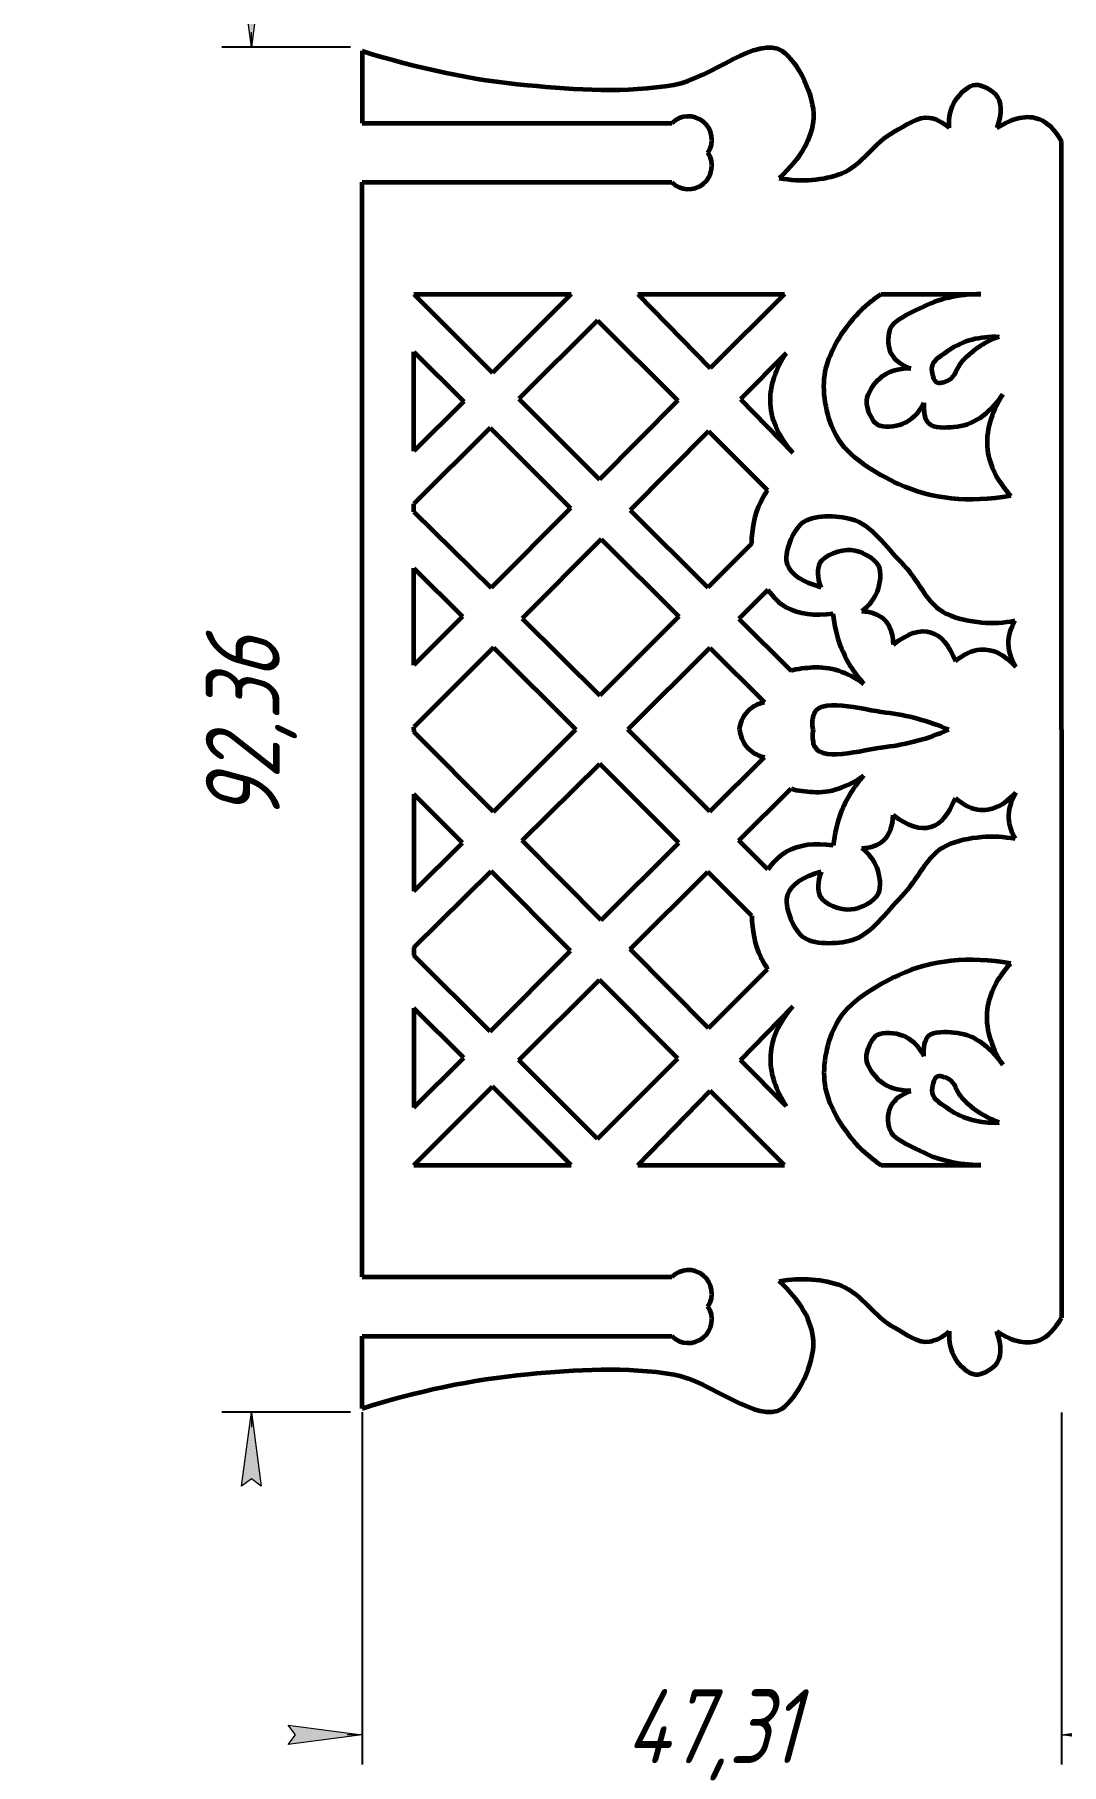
# Model space of a CAD drawing. Header units: millimetres. Extents: x -446 to 69, y -171 to 180.
# Drawn here: x -446.1 to -376.6, y -77.3 to 39.7 of the extents above; entities that cross this region are included whole.
import ezdxf

# ---------------------------------------------------------------- set-up
doc = ezdxf.new("R2010")
doc.units = ezdxf.units.MM
for name, pattern in [('K5LT32775', [0]), ('K5LT32776', [0]), ('K5LT_THIN', [0])]:
    doc.linetypes.add(name, pattern=pattern)
doc.styles.add('KDIMTEXTSTYLE', font='GOST_AU.SHX', dxfattribs={"width": 0.96, "oblique": 15, "height": 5})
doc.dimstyles.new('KDIMSTYLE (1.00)', dxfattribs={"dimtxt": 5, "dimasz": 1, "dimexe": 2, "dimexo": 0, "dimgap": 1, "dimtad": 1, "dimtxsty": 'KDIMTEXTSTYLE', "dimsah": 1, "dimcen": 0, "dimdle": 1, "dimadec": 0, "dimazin": 0, "dimtfac": 0.667, "dimtmove": 0, "dimatfit": 3, "dimfxl": 1, "dimtvp": 1, "dimtolj": 1, "dimtzin": 0, "dimarcsym": 0})

# ---------------------------------------------------------------- blocks, each defined once
blk = doc.blocks.new('KDIMARROW_01')
blk.add_hatch(color=0).paths.add_polyline_path([(0, 0), (-5, 0.658262491226197), (-4.5, 6e-16), (-5, -0.6582624912261956)])
at = {"color": 0, "linetype": 'K5LT_THIN', "lineweight": 18}
for p, q in [((-4.5, 6e-16), (-5, 0.658262491226197)), ((-5, 0.658262491226197), (0, 0)), ((0, 0), (-5, -0.6582624912261956)), ((-5, -0.6582624912261956), (-4.5, 6e-16)), ((0, 0), (-1, 0))]:
    blk.add_line(p, q, dxfattribs=at)

msp = doc.modelspace()

# ---------------------------------------------------------------- linework, layer by layer
at = {"color": 30, "linetype": 'K5LT32776', "lineweight": 60, "true_color": 0xff8000}
for p, q in [((-423.9552850152681, 38.64991523648727), (-423.9552850152735, 33.75361099865108)), ((-423.9552850152735, 33.75361099865108), (-403.0000653999339, 33.75361099865106)), ((-376.6487118112256, -7.276293302733336), (-376.6487118112256, 32.51482882875661)), ((-423.9552850152735, 29.75361099865108), (-403.000065399934, 29.75361099865106)), ((-423.9552850152735, -44.30619748850279), (-423.9552850152735, 29.75361099865107)), ((-420.4399909562134, 22.18971475825813), (-409.7989803272988, 22.18971475825813)), ((-420.4399909562134, 22.18971475825813), (-415.1198274636321, 16.87459411679961)), ((-409.7989803272988, 22.18971475825813), (-415.1198274636321, 16.87459411679956)), ((-405.3048557400583, 22.18971475825811), (-400.3987661222467, 17.16966308125177)), ((-405.3048557400583, 22.18971475825811), (-395.3892475237657, 22.18971475825811)), ((-395.3892475237657, 22.18971475825811), (-400.3987661222467, 17.16966308125177)), ((-388.843924484348, 22.18971475825811), (-382.0978485901807, 22.18971475825811)), ((-408.0215539380168, 20.41396455268332), (-413.3395321698727, 15.09598632082739)), ((-408.0215539380168, 20.41396455268332), (-402.5831485228931, 14.98068776994887)), ((-420.4399909562134, 18.27986160885845), (-417.0774989808972, 14.91902951890685)), ((-420.4399909562134, 11.56015638332977), (-420.4399909562134, 18.27986160885845)), ((-395.2639247329085, 18.18814738287523), (-398.3563388982731, 15.07979293830772)), ((-417.0774989808972, 14.91902951890685), (-420.4399909562134, 11.56015638332977)), ((-413.3395321698727, 15.09598632082739), (-407.8955260149132, 9.657140404381124)), ((-402.5831485228931, 14.98068776994887), (-407.8955260149132, 9.657140404381124)), ((-398.3563388982731, 15.07979293830772), (-394.8115482614313, 11.45266144105392)), ((-415.2965543970285, 13.1389640936716), (-420.4399909562135, 7.995527534486627)), ((-415.2965543970285, 13.1389640936716), (-409.8517278814861, 7.696825402490532)), ((-400.512762274309, 12.91225397785934), (-405.8170450292005, 7.580629559282869)), ((-400.512762274309, 12.91225397785939), (-396.5178693656609, 8.921128411952282)), ((-420.4399909562134, 7.456710893987207), (-420.4399909562134, 7.995527534486683)), ((-420.4399909562134, 7.456710893987207), (-415.227405099003, 2.309845216605396)), ((-409.8517278814861, 7.696825402490532), (-415.227405099003, 2.309845216605396)), ((-405.8170450292005, 7.580629559282926), (-400.5644569286314, 2.333020256797283)), ((-407.7707396012412, 5.616864396664624), (-413.1255307367886, 0.2344712449545625)), ((-407.7707396012412, 5.616864396664624), (-402.5243812694717, 0.373095915956867)), ((-397.5820327533456, 5.315444432083098), (-400.5644569286314, 2.333020256797283)), ((-420.4399909562135, 3.656122872599695), (-417.1594383834142, 0.373749614049558)), ((-420.4399909562134, -2.913700690972149), (-420.4399909562134, 3.656122872599639)), ((-396.5008866474636, 2.187807194358811), (-398.4590674335665, 0.2296264082559674)), ((-417.1594383834142, 0.373749614049558), (-420.4399909562134, -2.913700690972149)), ((-413.1255307367886, 0.2344712449545625), (-407.8610813012298, -4.963604115801132)), ((-402.5243812694718, 0.3730959159569238), (-407.8610813012298, -4.963604115801132)), ((-398.4590674335665, 0.2296264082559674), (-394.9361844558094, -3.289917316035542)), ((-415.0684181851124, -1.718431087123435), (-420.4399909562134, -7.11769237766319)), ((-415.0684181851124, -1.718431087123435), (-409.4830093851796, -7.27629305346565)), ((-400.4194700557124, -1.730776213889953), (-405.9649869219958, -7.276293080173417)), ((-400.4194700557124, -1.730776213889953), (-396.729793419414, -5.418631450972043)), ((-420.4399909562134, -7.27629297028372), (-420.4399909562134, -7.11769237766319)), ((-420.4399909562134, -7.276292905062832), (-420.4399909562134, -7.434893497683362)), ((-415.0684181851124, -12.83415478822312), (-420.4399909562134, -7.434893497683362)), ((-415.0684181851124, -12.83415478822312), (-409.4830093851796, -7.276292821880901)), ((-400.4194700557124, -12.82180966145665), (-405.9649869219958, -7.276292795173134)), ((-376.6487118112256, -7.276292572613272), (-376.6487118112256, -47.06741470410321)), ((-400.4194700557124, -12.82180966145665), (-396.729793419414, -9.133954424374565)), ((-413.1255307367886, -14.78705712030111), (-407.8610813012298, -9.588981759545419)), ((-402.5243812694718, -14.92568179130353), (-407.8610813012298, -9.588981759545419)), ((-420.4399909562134, -11.6388851843744), (-420.4399909562134, -18.20870874794619)), ((-417.1594383834142, -14.92633548939611), (-420.4399909562134, -11.6388851843744)), ((-398.4590674335665, -14.78221228360258), (-394.9361844558094, -11.26266855931107)), ((-420.4399909562135, -18.20870874794625), (-417.1594383834142, -14.92633548939611)), ((-407.7707396012412, -20.16945027201118), (-413.1255307367886, -14.78705712030111)), ((-407.7707396012412, -20.16945027201118), (-402.5243812694717, -14.92568179130348)), ((-396.5008866474636, -16.74039306970542), (-398.4590674335665, -14.78221228360258)), ((-420.4399909562134, -22.00929676933376), (-415.227405099003, -16.86243109195195)), ((-409.8517278814861, -22.24941127783708), (-415.227405099003, -16.86243109195195)), ((-405.8170450292005, -22.13321543462948), (-400.5644569286314, -16.88560613214389)), ((-397.5820327533456, -19.86803030742971), (-400.5644569286314, -16.88560613214389)), ((-420.4399909562134, -22.00929676933376), (-420.4399909562134, -22.54811340983323)), ((-400.512762274309, -27.46483985320594), (-405.8170450292005, -22.13321543462942)), ((-415.2965543970285, -27.69154996901815), (-420.4399909562135, -22.54811340983318)), ((-415.2965543970285, -27.69154996901815), (-409.8517278814861, -22.24941127783708)), ((-413.3395321698727, -29.64857219617394), (-407.8955260149132, -24.20972627972768)), ((-402.5831485228931, -29.53327364529548), (-407.8955260149132, -24.20972627972768)), ((-400.512762274309, -27.464839853206), (-396.5178693656609, -23.47371428729889)), ((-417.0774989808972, -29.4716153942534), (-420.4399909562134, -26.11274225867632)), ((-420.4399909562134, -26.11274225867632), (-420.4399909562134, -32.83244748420501)), ((-398.3563388982731, -29.63237881365433), (-394.8115482614313, -26.00524731640053)), ((-420.4399909562134, -32.83244748420501), (-417.0774989808972, -29.4716153942534)), ((-408.0215539380168, -34.96655042802988), (-413.3395321698727, -29.64857219617394)), ((-408.0215539380168, -34.96655042802988), (-402.5831485228931, -29.53327364529548)), ((-395.2639247329085, -32.74073325822184), (-398.3563388982731, -29.63237881365433)), ((-420.4399909562134, -36.74230063360469), (-415.1198274636321, -31.42717999214616)), ((-409.7989803272988, -36.74230063360469), (-415.1198274636321, -31.42717999214611)), ((-405.3048557400583, -36.74230063360471), (-400.3987661222467, -31.72224895659838)), ((-395.3892475237657, -36.74230063360471), (-400.3987661222467, -31.72224895659838)), ((-420.4399909562134, -36.74230063360469), (-409.7989803272988, -36.74230063360469)), ((-405.3048557400583, -36.74230063360471), (-395.3892475237657, -36.74230063360471)), ((-388.843924484348, -36.74230063360471), (-382.0978485901807, -36.74230063360471)), ((-423.9552850152735, -44.30619748850278), (-403.000065399934, -44.30619748850276)), ((-423.9552850152735, -48.30619748850279), (-403.000065399934, -48.30619748850277)), ((-423.9552850152286, -53.2025017259369), (-423.9552850152735, -48.30619748850279))]:
    msp.add_line(p, q, dxfattribs=at)
at = {"color": 30, "linetype": 'K5LT32775', "lineweight": 60, "true_color": 0xff8000}
for centre, start, end in [((-401.8775333848002, 32.6310789835174), 326.4451007451973, 134.9999999999988), ((-401.8775333848002, 30.87614301378466), 224.9999999999954, 33.55489925480269), ((-401.8775333848002, -45.42872950363642), 326.4451007451973, 135.0000000000007), ((-401.8775333848002, -47.18366547336916), 224.9999999999981, 33.55489925480269)]:
    msp.add_arc(centre, 1.587500000000019, start, end, dxfattribs=at)
at = {"color": 30, "linetype": 'K5LT32776', "lineweight": 60, "true_color": 0xff8000}
for points, knots in [([(-423.9552850149084, 38.64991523642531), (-420.261000303849, 37.47267784216508), (-416.5260916657232, 36.68183930668841), (-412.7452703113779, 36.32904702971638), (-409.4802824087435, 36.0243876955395), (-406.0644046100769, 35.79390611565519), (-402.8518109311525, 36.35385303199121), (-400.3632315816535, 36.7876060901358), (-397.1565795939281, 39.7474509339623), (-395.5394940662195, 38.64822482697467), (-394.4857177371077, 37.93191240438646), (-393.3418204861082, 35.60155505314768), (-393.4232537704805, 34.12462474326128), (-393.49985829395, 32.73527217743148), (-394.2704981144779, 31.38188018890513), (-395.7419609434339, 30.03869589592313)], [0, 0, 0, 0, 1, 1, 1, 2, 2, 2, 3, 3, 3, 4, 4, 4, 5, 5, 5, 5]), ([(-384.2331986170977, 33.43108705343417), (-384.2862998225092, 34.15788599997256), (-384.1541974053993, 34.76885967910596), (-383.8368913657679, 35.26400809083435), (-383.538411617228, 35.72977852997985), (-382.9487927157183, 36.32635805288601), (-382.4498159861137, 36.35385303199121), (-382.0299034562923, 36.37699135798607), (-381.3908259794732, 36.03479060906608), (-381.1122790128757, 35.70985374858037), (-380.6842943604526, 35.21059148414713), (-380.651268756175, 34.45100258576508), (-381.0132022000433, 33.43108705343417)], [0, 0, 0, 0, 1, 1, 1, 2, 2, 2, 3, 3, 3, 4, 4, 4, 4]), ([(-395.7419609434339, 30.03869589592313), (-394.1878703909446, 29.77429431393449), (-392.7789981965607, 29.88129763383625), (-391.5153443602822, 30.35970585562848), (-390.1591580135137, 30.87314607157174), (-389.2789915477488, 32.48741822592564), (-387.9485790983143, 33.18339502135308), (-387.2006785412686, 33.5746431889512), (-386.340792470046, 34.25523427891579), (-385.5707355903356, 34.12462474326128), (-385.1170603636485, 34.0476767771346), (-384.6712147059026, 33.81649754719223), (-384.2331986170977, 33.43108705343417)], [0, 0, 0, 0, 1, 1, 1, 2, 2, 2, 3, 3, 3, 4, 4, 4, 4]), ([(-381.0132022000433, 33.43108705343417), (-379.8984117126932, 34.14806708494069), (-378.9406691886463, 34.34622071060556), (-378.1399746279025, 34.02554793042884), (-377.5606830033393, 33.79354553539673), (-377.0635953977803, 33.28997250150599), (-376.6487118112256, 32.51482882875661)], [0, 0, 0, 0, 1, 1, 1, 2, 2, 2, 2]), ([(-380.0756265486768, 8.540997153082174), (-382.908076335558, 8.043992758831223), (-385.4345350627852, 8.30819759305109), (-387.6550027303587, 9.33361165574172), (-389.2083345192444, 10.05094174057405), (-391.059905949945, 11.14641940969716), (-391.8657672757375, 12.60314647921234), (-392.4987449608444, 13.74735789472794), (-392.8480777992613, 15.39967485611646), (-392.658381778397, 16.71483421175867), (-392.4927073977795, 17.86345193534947), (-391.8357217477319, 19.07212578591083), (-391.1226911794942, 20.03390744164551), (-390.5110852931159, 20.85888093964257), (-389.7514963947339, 21.57748337851342), (-388.843924484348, 22.18971475825811)], [0, 0, 0, 0, 1, 1, 1, 2, 2, 2, 3, 3, 3, 4, 4, 4, 5, 5, 5, 5]), ([(-382.097848591091, 22.18971475825634), (-383.6180136868901, 22.1867720865535), (-384.9915276267949, 21.86447725279243), (-386.2183904108054, 21.22283025697323), (-386.9600103975448, 20.83496435808655), (-388.062878645261, 20.43137561858691), (-388.282490514108, 19.70915684788463), (-388.4126625117963, 19.2810713320884), (-388.3868950178455, 18.60730049612204), (-388.1792855089429, 18.19548343879609), (-387.9476608285752, 17.73602955936047), (-387.5004391395263, 17.39201287547672), (-386.8376204417962, 17.16343338714478)], [0, 0, 0, 0, 1, 1, 1, 2, 2, 2, 3, 3, 3, 4, 4, 4, 4]), ([(-380.8559291875337, 19.31051606266169), (-382.1770032729454, 19.36104556860005), (-383.3007911069656, 19.06289777590081), (-384.2272926895946, 18.41607268456391), (-384.6602626648938, 18.11380029877438), (-385.3375538733656, 17.73822797054248), (-385.3969494147995, 17.28081762774747), (-385.4393672417754, 16.95415417272517), (-385.2911182309909, 16.27384141776724), (-385.0185310625273, 16.17996423931942), (-384.8270495325431, 16.11401929458447), (-384.4503260400094, 16.26001023353064), (-384.2272926895946, 16.38637424964969), (-383.8421288236644, 16.60459655977672), (-383.7389033086242, 17.20515385421282), (-383.436054316662, 17.55603097485448), (-382.7669088617301, 18.33129467639651), (-381.9068671520207, 18.91612303899893), (-380.8559291875337, 19.31051606266169)], [0, 0, 0, 0, 1, 1, 1, 2, 2, 2, 3, 3, 3, 4, 4, 4, 5, 5, 5, 6, 6, 6, 6]), ([(-394.8115482614306, 11.45266144105312), (-395.82013771062, 12.59698974189286), (-396.3266621551048, 13.7801928724391), (-396.3311215948847, 15.00227083269181), (-396.3348951727883, 16.03639319221332), (-395.9791628821663, 17.09835204558811), (-395.2639247230186, 18.18814739281612)], [0, 0, 0, 0, 1, 1, 1, 2, 2, 2, 2]), ([(-386.8376204417962, 17.16343338714478), (-387.6983621394677, 17.16421339647388), (-388.3863955072354, 16.9463361633475), (-388.9017205450988, 16.50980168776562), (-389.3314160303129, 16.14580444424809), (-389.8059065422569, 15.49374807534957), (-389.830565591585, 14.96172661028868), (-389.8543263186361, 14.44908653854583), (-389.5193468942479, 13.63570636096324), (-389.1081305554291, 13.37924986442334), (-388.7014421003747, 13.12561719830398), (-387.8864206657573, 13.22316418761682), (-387.3880471360102, 13.41365153281168), (-386.8031321685554, 13.63721657522422), (-386.3215088111181, 14.10737270986539), (-385.9431770636984, 14.82411993673514)], [0, 0, 0, 0, 1, 1, 1, 2, 2, 2, 3, 3, 3, 4, 4, 4, 5, 5, 5, 5]), ([(-385.9431770636984, 14.82411993673514), (-386.0023855039233, 14.18908352051193), (-385.8991804987581, 13.73039460866693), (-385.633562048203, 13.44805320120008), (-385.3064780483724, 13.10037646157963), (-384.458944528228, 13.16532538172203), (-383.9134786287842, 13.20724152248147), (-382.6669440164625, 13.30303104905846), (-381.5660906280345, 14.03693330801048), (-380.6109184635, 15.40894829933757)], [0, 0, 0, 0, 1, 1, 1, 2, 2, 2, 3, 3, 3, 3]), ([(-380.6109184635, 15.40894829933757), (-381.443114756956, 14.1107337443936), (-381.7871314408399, 12.8608064596159), (-381.6429685151513, 11.65916644500447), (-381.5136063969857, 10.58089547609808), (-380.9911590748276, 9.541505712123978), (-380.0756265486768, 8.540997153082174)], [0, 0, 0, 0, 1, 1, 1, 2, 2, 2, 2]), ([(-397.5820327533434, 5.315444432083893), (-397.5963596503422, 6.275923774762077), (-397.3791112937056, 7.311129484176831), (-396.9877048467512, 8.121984358755071), (-396.8544132333039, 8.398117149477116), (-396.6978014062738, 8.664498500542834), (-396.5178693656607, 8.921128411952225)], [0, 0, 0, 0, 1, 1, 1, 2, 2, 2, 2]), ([(-392.9064888867323, 2.348556903118606), (-394.1738194730155, 2.698575559787628), (-394.9303375534092, 3.216193193741219), (-395.1760431279136, 3.901409804979437), (-395.4398870140783, 4.637210016018173), (-394.8316779656967, 6.155084734283548), (-394.2005329716164, 6.688581680114282), (-393.478960892312, 7.298515220134789), (-391.8395601752857, 7.23214803155895), (-390.8360183509179, 6.96729886762779), (-389.498257790704, 6.614244558071846), (-388.511379435703, 5.058173756867973), (-387.4515953596828, 4.000951657662824), (-386.371963261888, 2.923929518317038), (-385.7445957467229, 1.191168916421987), (-384.4255230381078, 0.556803554817634), (-383.718387980328, 0.2167298168789671), (-382.8441755844857, 0.0495478096914326), (-382.0365185737065, -0.0205391907459784), (-381.2896816671934, -0.0853483336059639), (-380.5331635867997, -0.0455315925325976), (-379.7669643325252, 0.0989110324741205)], [0, 0, 0, 0, 1, 1, 1, 2, 2, 2, 3, 3, 3, 4, 4, 4, 5, 5, 5, 6, 6, 6, 7, 7, 7, 7]), ([(-392.9064888867323, 2.348556903118606), (-393.1507835279698, 3.03245416260711), (-393.175364028351, 3.577943653151181), (-392.9802303878758, 3.985025374750876), (-392.7071390776924, 4.55473995821626), (-391.551362341732, 4.935120748296413), (-390.8699431109881, 4.880902048901362), (-390.2335886881585, 4.830269035326978), (-389.2720958875688, 4.359815188410039), (-389.0184646510771, 3.805850039920813), (-388.8129393860958, 3.356954882098421), (-388.9219535222083, 2.590098947142735), (-389.1180065037605, 2.073821803229862), (-389.3088130124921, 1.571360485946798), (-389.6538914351278, 1.126740210627645), (-390.1532417716676, 0.7399609772724602)], [0, 0, 0, 0, 1, 1, 1, 2, 2, 2, 3, 3, 3, 4, 4, 4, 5, 5, 5, 5]), ([(-392.0759110744366, 0.563969348923365), (-393.3424258463504, 0.3729020243873151), (-394.4023476915583, 0.5165081436210244), (-395.2556766100603, 0.9947877066245496), (-395.7161440771491, 1.252873626557061), (-396.1430979165706, 1.684475138201321), (-396.5008866474637, 2.187807194358811)], [0, 0, 0, 0, 1, 1, 1, 2, 2, 2, 2]), ([(-390.0014894517928, -4.175435763510905), (-390.6887867486731, -3.410347495146709), (-391.2082522877808, -2.575915243131817), (-391.559886069116, -1.672139007466171), (-391.8335470800982, -0.9687699585228984), (-392.0055554152052, -0.223400506393034), (-392.0759110744366, 0.563969348923365)], [0, 0, 0, 0, 1, 1, 1, 2, 2, 2, 2]), ([(-390.1532417716676, 0.7399609772724602), (-389.5219900318095, 0.711101373647864), (-389.0309168919048, 0.5385621623299812), (-388.6800223519535, 0.2223433433188688), (-388.2637503153224, -0.1527923080626579), (-388.0447582394189, -0.7301350536263271), (-388.0230461242432, -1.509684893372082)], [0, 0, 0, 0, 1, 1, 1, 2, 2, 2, 2]), ([(-379.7212556104487, -3.022721054159547), (-380.0859092086142, -2.434572773515129), (-380.2518122964199, -1.850593904439279), (-380.2189648738657, -1.270784446931941), (-380.1929513546226, -0.8116042949654343), (-380.0422845075092, -0.3550391351633948), (-379.7669643325252, 0.0989110324741205)], [0, 0, 0, 0, 1, 1, 1, 2, 2, 2, 2]), ([(-388.0230461242432, -1.509684893372082), (-387.0340295361295, -0.7504093997645782), (-386.1846057265647, -0.4783283357633081), (-385.4747746955485, -0.6934417013683287), (-384.7965309031201, -0.8989825956303434), (-384.2457326516054, -1.549322699828451), (-383.8223799410043, -2.644462013962709)], [0, 0, 0, 0, 1, 1, 1, 2, 2, 2, 2]), ([(-383.8223799410043, -2.644462013962709), (-383.2492383844091, -2.153626023856589), (-382.6785317623576, -1.888181083367556), (-382.11026007485, -1.84812719249561), (-381.3090854285076, -1.791657439454241), (-380.5127506070405, -2.183188726675553), (-379.7212556104487, -3.022721054159547)], [0, 0, 0, 0, 1, 1, 1, 2, 2, 2, 2]), ([(-394.9361844558094, -3.289917316035542), (-394.487397819752, -3.130913849311355), (-393.9141938914438, -3.089670640899726), (-393.4691777631347, -3.060821663436741), (-392.3059737680841, -2.985414855226111), (-391.1500776643035, -3.356952888584146), (-390.0014894517928, -4.175435763510905)], [0, 0, 0, 0, 1, 1, 1, 2, 2, 2, 2]), ([(-398.4230182073179, -7.276293137429661), (-398.3494594274821, -6.824463459763649), (-398.1980920807554, -6.451356394427307), (-397.9689161671379, -6.156971941420579), (-397.6797502519333, -5.785528239366442), (-397.2667093348904, -5.539414743698501), (-396.7297934160094, -5.418631454416641)], [0, 0, 0, 0, 1, 1, 1, 2, 2, 2, 2]), ([(-393.427895757897, -7.276293175351043), (-393.5392514489511, -6.897936205072199), (-393.4754718306112, -6.622447984931), (-393.4278957594283, -6.363381959952847), (-393.1715541584348, -4.967524799942112), (-390.1234363641479, -5.927008055021872), (-388.5153373183605, -6.115689937714137), (-387.0743655577135, -6.284762399648343), (-385.657016763595, -6.671630168718934), (-384.263290936005, -7.276293244925853)], [0, 0, 0, 0, 1, 1, 1, 2, 2, 2, 3, 3, 3, 3]), ([(-398.4230182073179, -7.276292737916947), (-398.3494594274821, -7.728122415582959), (-398.1980920807554, -8.1012294809193), (-397.9689161671379, -8.395613933926029), (-397.6797502519333, -8.767057635980166), (-397.2667093348904, -9.013171131648107), (-396.7297934160094, -9.133954420929967)], [0, 0, 0, 0, 1, 1, 1, 2, 2, 2, 2]), ([(-393.427895757897, -7.276292699995565), (-393.5392514489511, -7.654649670274409), (-393.4754718306112, -7.930137890415608), (-393.4278957594283, -8.189203915393762), (-393.1715541584348, -9.585061075404496), (-390.1234363641479, -8.625577820324736), (-388.5153373183605, -8.436895937632471), (-387.0743655577135, -8.267823475698265), (-385.657016763595, -7.880955706627674), (-384.263290936005, -7.276292630420755)], [0, 0, 0, 0, 1, 1, 1, 2, 2, 2, 3, 3, 3, 3]), ([(-394.9361844558094, -11.26266855931107), (-394.487397819752, -11.42167202603525), (-393.9141938914438, -11.46291523444688), (-393.4691777631347, -11.49176421190987), (-392.3059737680841, -11.5671710201205), (-391.1500776643035, -11.19563298676246), (-390.0014894517928, -10.3771501118357)], [0, 0, 0, 0, 1, 1, 1, 2, 2, 2, 2]), ([(-390.0014894517928, -10.3771501118357), (-390.6887867486731, -11.1422383801999), (-391.2082522877808, -11.97667063221479), (-391.559886069116, -12.88044686788044), (-391.8335470800982, -13.58381591682371), (-392.0055554152052, -14.32918536895357), (-392.0759110744366, -15.11655522426997)], [0, 0, 0, 0, 1, 1, 1, 2, 2, 2, 2]), ([(-383.8223799410043, -11.9081238613839), (-383.2492383844091, -12.39895985149002), (-382.6785317623576, -12.66440479197905), (-382.11026007485, -12.704458682851), (-381.3090854285076, -12.76092843589237), (-380.5127506070405, -12.36939714867106), (-379.7212556104487, -11.52986482118706)], [0, 0, 0, 0, 1, 1, 1, 2, 2, 2, 2]), ([(-379.7212556104487, -11.52986482118706), (-380.0859092086142, -12.11801310183148), (-380.2518122964199, -12.70199197090733), (-380.2189648738657, -13.28180142841467), (-380.1929513546226, -13.74098158038117), (-380.0422845075092, -14.19754674018321), (-379.7669643325252, -14.65149690782073)], [0, 0, 0, 0, 1, 1, 1, 2, 2, 2, 2]), ([(-388.0230461242432, -13.04290098197453), (-387.0340295361295, -13.80217647558203), (-386.1846057265647, -14.0742575395833), (-385.4747746955485, -13.85914417397828), (-384.7965309031201, -13.65360327971626), (-384.2457326516054, -13.00326317551816), (-383.8223799410043, -11.9081238613839)], [0, 0, 0, 0, 1, 1, 1, 2, 2, 2, 2]), ([(-390.1532417716676, -15.29254685261907), (-389.5219900318095, -15.26368724899447), (-389.0309168919048, -15.09114803767659), (-388.6800223519535, -14.77492921866548), (-388.2637503153224, -14.39979356728395), (-388.0447582394189, -13.82245082172028), (-388.0230461242432, -13.04290098197453)], [0, 0, 0, 0, 1, 1, 1, 2, 2, 2, 2]), ([(-392.0759110744366, -15.11655522426997), (-393.3424258463504, -14.92548789973392), (-394.4023476915583, -15.06909401896763), (-395.2556766100603, -15.54737358197116), (-395.7161440771491, -15.80545950190367), (-396.1430979165706, -16.23706101354793), (-396.5008866474637, -16.74039306970542)], [0, 0, 0, 0, 1, 1, 1, 2, 2, 2, 2]), ([(-392.9064888867323, -16.90114277846521), (-394.1738194730155, -17.25116143513424), (-394.9303375534092, -17.76877906908783), (-395.1760431279136, -18.45399568032605), (-395.4398870140783, -19.18979589136478), (-394.8316779656967, -20.70767060963016), (-394.2005329716164, -21.24116755546089), (-393.478960892312, -21.8511010954814), (-391.8395601752857, -21.78473390690556), (-390.8360183509179, -21.5198847429744), (-389.498257790704, -21.16683043341845), (-388.511379435703, -19.61075963221458), (-387.4515953596828, -18.55353753300943), (-386.371963261888, -17.47651539366365), (-385.7445957467229, -15.74375479176859), (-384.4255230381078, -15.10938943016424), (-383.718387980328, -14.76931569222558), (-382.8441755844857, -14.60213368503804), (-382.0365185737065, -14.53204668460063), (-381.2896816671934, -14.46723754174064), (-380.5331635867997, -14.50705428281401), (-379.7669643325252, -14.65149690782073)], [0, 0, 0, 0, 1, 1, 1, 2, 2, 2, 3, 3, 3, 4, 4, 4, 5, 5, 5, 6, 6, 6, 7, 7, 7, 7]), ([(-392.9064888867323, -16.90114277846521), (-393.1507835279698, -17.58504003795372), (-393.175364028351, -18.13052952849779), (-392.9802303878758, -18.53761125009748), (-392.7071390776924, -19.10732583356287), (-391.551362341732, -19.48770662364302), (-390.8699431109881, -19.43348792424797), (-390.2335886881585, -19.38285491067359), (-389.2720958875688, -18.91240106375665), (-389.0184646510771, -18.35843591526742), (-388.8129393860958, -17.90954075744503), (-388.9219535222083, -17.14268482248934), (-389.1180065037605, -16.62640767857647), (-389.3088130124921, -16.12394636129341), (-389.6538914351278, -15.67932608597425), (-390.1532417716676, -15.29254685261907)], [0, 0, 0, 0, 1, 1, 1, 2, 2, 2, 3, 3, 3, 4, 4, 4, 5, 5, 5, 5]), ([(-397.5820327533434, -19.8680303074305), (-397.5963596503422, -20.82850965010869), (-397.3791112937056, -21.86371535952344), (-396.9877048467512, -22.67457023410168), (-396.8544132333039, -22.95070302482372), (-396.6978014062738, -23.21708437588944), (-396.5178693656607, -23.47371428729883)], [0, 0, 0, 0, 1, 1, 1, 2, 2, 2, 2]), ([(-380.0756265486768, -23.09358302842878), (-382.908076335558, -22.59657863417783), (-385.4345350627852, -22.8607834683977), (-387.6550027303587, -23.88619753108833), (-389.2083345192444, -24.60352761592065), (-391.059905949945, -25.69900528504377), (-391.8657672757375, -27.15573235455895), (-392.4987449608444, -28.29994377007455), (-392.8480777992613, -29.95226073146307), (-392.658381778397, -31.26742008710528), (-392.4927073977795, -32.41603781069608), (-391.8357217477319, -33.62471166125744), (-391.1226911794942, -34.58649331699212), (-390.5110852931159, -35.41146681498918), (-389.7514963947339, -36.13006925386003), (-388.843924484348, -36.74230063360471)], [0, 0, 0, 0, 1, 1, 1, 2, 2, 2, 3, 3, 3, 4, 4, 4, 5, 5, 5, 5]), ([(-380.6109184635, -29.96153417468418), (-381.443114756956, -28.66331961974021), (-381.7871314408399, -27.41339233496251), (-381.6429685151513, -26.21175232035108), (-381.5136063969857, -25.13348135144469), (-380.9911590748276, -24.09409158747059), (-380.0756265486768, -23.09358302842878)], [0, 0, 0, 0, 1, 1, 1, 2, 2, 2, 2]), ([(-394.8115482614306, -26.00524731639973), (-395.82013771062, -27.14957561723946), (-396.3266621551048, -28.33277874778571), (-396.3311215948847, -29.55485670803841), (-396.3348951727883, -30.58897906755993), (-395.9791628821663, -31.65093792093472), (-395.2639247230186, -32.74073326816273)], [0, 0, 0, 0, 1, 1, 1, 2, 2, 2, 2]), ([(-386.8376204417962, -31.71601926249139), (-387.6983621394677, -31.71679927182049), (-388.3863955072354, -31.4989220386941), (-388.9017205450988, -31.06238756311222), (-389.3314160303129, -30.69839031959469), (-389.8059065422569, -30.04633395069618), (-389.830565591585, -29.51431248563529), (-389.8543263186361, -29.00167241389244), (-389.5193468942479, -28.18829223630985), (-389.1081305554291, -27.93183573976995), (-388.7014421003747, -27.67820307365059), (-387.8864206657573, -27.77575006296343), (-387.3880471360102, -27.96623740815829), (-386.8031321685554, -28.18980245057082), (-386.3215088111181, -28.659958585212), (-385.9431770636984, -29.37670581208175)], [0, 0, 0, 0, 1, 1, 1, 2, 2, 2, 3, 3, 3, 4, 4, 4, 5, 5, 5, 5]), ([(-385.9431770636984, -29.37670581208175), (-386.0023855039233, -28.74166939585854), (-385.8991804987581, -28.28298048401354), (-385.633562048203, -28.00063907654669), (-385.3064780483724, -27.65296233692624), (-384.458944528228, -27.71791125706864), (-383.9134786287842, -27.75982739782808), (-382.6669440164625, -27.85561692440507), (-381.5660906280345, -28.58951918335708), (-380.6109184635, -29.96153417468418)], [0, 0, 0, 0, 1, 1, 1, 2, 2, 2, 3, 3, 3, 3]), ([(-380.8559291875337, -33.8631019380083), (-382.1770032729454, -33.91363144394666), (-383.3007911069656, -33.61548365124742), (-384.2272926895946, -32.96865855991052), (-384.6602626648938, -32.66638617412099), (-385.3375538733656, -32.29081384588909), (-385.3969494147995, -31.83340350309408), (-385.4393672417754, -31.50674004807178), (-385.2911182309909, -30.82642729311385), (-385.0185310625273, -30.73255011466603), (-384.8270495325431, -30.66660516993107), (-384.4503260400094, -30.81259610887724), (-384.2272926895946, -30.9389601249963), (-383.8421288236644, -31.15718243512333), (-383.7389033086242, -31.75773972955943), (-383.436054316662, -32.10861685020109), (-382.7669088617301, -32.88388055174312), (-381.9068671520207, -33.46870891434554), (-380.8559291875337, -33.8631019380083)], [0, 0, 0, 0, 1, 1, 1, 2, 2, 2, 3, 3, 3, 4, 4, 4, 5, 5, 5, 6, 6, 6, 6]), ([(-382.097848591091, -36.74230063360295), (-383.6180136868901, -36.73935796190011), (-384.9915276267949, -36.41706312813903), (-386.2183904108054, -35.77541613231983), (-386.9600103975448, -35.38755023343316), (-388.062878645261, -34.98396149393352), (-388.282490514108, -34.26174272323124), (-388.4126625117963, -33.83365720743501), (-388.3868950178455, -33.15988637146864), (-388.1792855089429, -32.7480693141427), (-387.9476608285752, -32.28861543470708), (-387.5004391395263, -31.94459875082333), (-386.8376204417962, -31.71601926249139)], [0, 0, 0, 0, 1, 1, 1, 2, 2, 2, 3, 3, 3, 4, 4, 4, 4]), ([(-395.7419609434339, -44.59128177126973), (-394.1878703909446, -44.3268801892811), (-392.7789981965607, -44.43388350918286), (-391.5153443602822, -44.91229173097508), (-390.1591580135137, -45.42573194691835), (-389.2789915477488, -47.04000410127225), (-387.9485790983143, -47.73598089669969), (-387.2006785412686, -48.12722906429781), (-386.340792470046, -48.8078201542624), (-385.5707355903356, -48.67721061860789), (-385.1170603636485, -48.60026265248121), (-384.6712147059026, -48.36908342253884), (-384.2331986170977, -47.98367292878078)], [0, 0, 0, 0, 1, 1, 1, 2, 2, 2, 3, 3, 3, 4, 4, 4, 4]), ([(-423.9552850148687, -53.20250172626437), (-420.2610003038222, -52.0252643320111), (-416.5260916657096, -51.23442579653885), (-412.7452703113779, -50.88163351956808), (-409.4802824087435, -50.57697418539121), (-406.0644046100769, -50.3464926055069), (-402.8518109311525, -50.90643952184291), (-400.3632315816535, -51.34019257998751), (-397.1565795939281, -54.300037423814), (-395.5394940662195, -53.20081131682637), (-394.4857177371077, -52.48449889423816), (-393.3418204861082, -50.15414154299939), (-393.4232537704805, -48.67721123311298), (-393.49985829395, -47.28785866728319), (-394.2704981144779, -45.93446667875683), (-395.7419609434339, -44.59128238577483)], [0, 0, 0, 0, 1, 1, 1, 2, 2, 2, 3, 3, 3, 4, 4, 4, 5, 5, 5, 5]), ([(-381.0132022000433, -47.98367292878078), (-379.8984117126932, -48.7006529602873), (-378.9406691886463, -48.89880658595217), (-378.1399746279025, -48.57813380577545), (-377.5606830033393, -48.34613141074334), (-377.0635953977803, -47.84255837685259), (-376.6487118112256, -47.06741470410321)], [0, 0, 0, 0, 1, 1, 1, 2, 2, 2, 2]), ([(-384.2331986170977, -47.98367292878078), (-384.2862998225092, -48.71047187531917), (-384.1541974053993, -49.32144555445257), (-383.8368913657679, -49.81659396618096), (-383.538411617228, -50.28236440532646), (-382.9487927157183, -50.87894392823262), (-382.4498159861137, -50.90643890733782), (-382.0299034562923, -50.92957723333268), (-381.3908259794732, -50.58737648441269), (-381.1122790128757, -50.26243962392698), (-380.6842943604526, -49.76317735949374), (-380.651268756175, -49.00358846111169), (-381.0132022000433, -47.98367292878078)], [0, 0, 0, 0, 1, 1, 1, 2, 2, 2, 3, 3, 3, 4, 4, 4, 4])]:
    msp.add_open_spline(points, degree=3, knots=knots, dxfattribs=at)

# ---------------------------------------------------------------- dimensions: what is measured, and where the dimension line sits
at = {"color": 7}
msp.add_linear_dim(base=(-431.4407486799254, -53.45706955063337), p1=(-424.7355392530892, 38.90448306078166), p2=(-424.7355392530892, -53.45706955063337), angle=90, location=(-431.4407486799254, -7.276293244925853), dimstyle='KDIMSTYLE (1.00)', override={"dimexo": 0, "dimpost": '\\H5.0;\\W0.965;\\Q15;<>', "dimblk1": 'KDIMARROW_01', "dimblk2": 'KDIMARROW_01', "dimse1": 0, "dimse2": 0, "dimclrt": 7, "dimtolj": 1}, dxfattribs=at).render()
msp.add_linear_dim(base=(-423.9552850152735, -75.28404639316074), p1=(-376.6487118112256, -53.4818749384031), p2=(-423.9552850152735, -53.45706955063336), location=(-400.3019984132495, -75.28404639316074), dimstyle='KDIMSTYLE (1.00)', override={"dimexo": 0, "dimpost": '\\H5.0;\\W0.965;\\Q15;<>', "dimblk1": 'KDIMARROW_01', "dimblk2": 'KDIMARROW_01', "dimse1": 0, "dimse2": 0, "dimclrt": 7, "dimtolj": 1}, dxfattribs=at).render()

doc.saveas('drawing.dxf')
